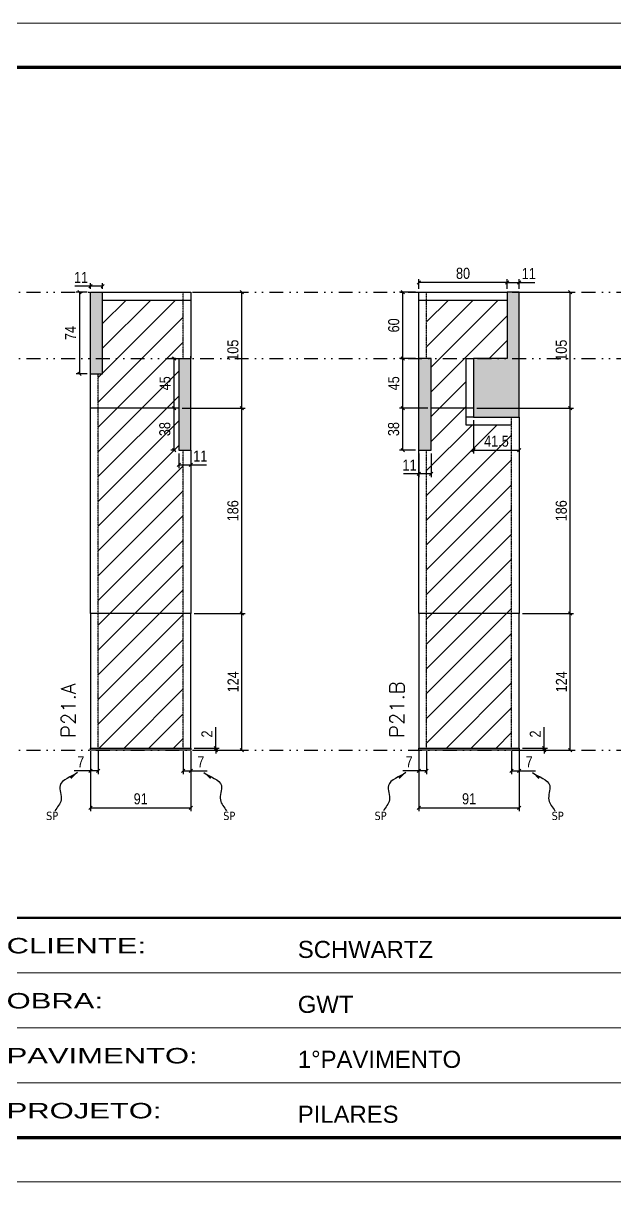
# Model space of a CAD drawing. Extents: x 13770 to 23315, y 867 to 16997.
# Drawn here: x 14836 to 15372, y 13501 to 14551 of the extents above; entities that cross this region are included whole.
import ezdxf

# ---------------------------------------------------------------- set-up
doc = ezdxf.new("R2010")
doc.units = 0
for name, pattern in [('CONTINUO', [0]), ('DASHED', [0.75, 0.5, -0.25]), ('DIVIDE2', [0.625, 0.25, -0.125, 0, -0.125, 0, -0.125]), ('HIDDEN', [0.375, 0.25, -0.125])]:
    doc.linetypes.add(name, pattern=pattern)
for name, color, linetype in [('COTA', 241, 'Continuous'), ('Nível', 160, 'Continuous'), ('Painéis', 200, 'Continuous'), ('SARR_2.2x7', 40, 'Continuous'), ('Sarrafo de Pressão', 42, 'HIDDEN'), ('texto', 7, 'Continuous')]:
    doc.layers.add(name, color=color, linetype=linetype)
for name, color, linetype, lineweight in [('Folhas', 255, 'Continuous', 9), ('Hachura', 251, 'Continuous', 9), ('SARRAFO DE PRESSAO', 251, 'DASHED', 9), ('Texto Seção', 7, 'Continuous', 15)]:
    doc.layers.add(name, color=color, linetype=linetype, lineweight=lineweight)
doc.styles.add('ARIAL', font='arial.ttf')
doc.styles.add('COTA TECNICA', font='techl___.ttf', dxfattribs={"height": 10})
doc.styles.add('COTA TECNICA-50', font='techl___.ttf', dxfattribs={"height": 10})
doc.styles.add('REGUA-120', font='ROMANS.shx', dxfattribs={"height": 15})
doc.styles.get("Standard").update_dxf_attribs({"font": 'arial.ttf'})
doc.styles.add('Tecnologia', font='')
doc.styles.get('Tecnologia').set_extended_font_data('Forgotten Futurist')
doc.dimstyles.new('COTA PAINEL-50', dxfattribs={"dimtxt": 10, "dimasz": 3, "dimexe": 3, "dimexo": 3, "dimgap": 3, "dimtad": 1, "dimdec": 1, "dimzin": 12, "dimdsep": 46, "dimtxsty": 'COTA TECNICA-50', "dimblk1": 'OBLIQUE', "dimblk2": 'OBLIQUE', "dimsah": 1, "dimcen": 0.9, "dimclrd": 4, "dimclre": 4, "dimclrt": 240, "dimadec": 1, "dimazin": 3, "dimtfac": 1, "dimtdec": 1, "dimtmove": 0, "dimatfit": 3, "dimfxl": 1, "dimtolj": 1, "dimtzin": 12, "dimarcsym": 0})
doc.dimstyles.new('PAINEL', dxfattribs={"dimtxt": 10, "dimasz": 3, "dimexe": 3, "dimexo": 3, "dimgap": 3, "dimtad": 1, "dimdec": 1, "dimzin": 12, "dimdsep": 46, "dimtxsty": 'COTA TECNICA', "dimblk1": 'OBLIQUE', "dimblk2": 'OBLIQUE', "dimsah": 1, "dimcen": 0.9, "dimclrd": 4, "dimclre": 4, "dimclrt": 240, "dimadec": 1, "dimazin": 3, "dimtfac": 1, "dimtdec": 1, "dimtmove": 0, "dimatfit": 3, "dimfxl": 1, "dimtolj": 1, "dimtzin": 12, "dimarcsym": 0})
doc.dimstyles.get("Standard").update_dxf_attribs({"dimtxt": 0.18, "dimasz": 0.18, "dimexe": 0.18, "dimexo": 0.0625, "dimgap": 0.09, "dimtad": 0, "dimtih": 1, "dimtoh": 1, "dimdec": 4, "dimzin": 0, "dimdsep": 46, "dimtxsty": 'Standard', "dimcen": 0.09, "dimadec": 0, "dimazin": 0, "dimtfac": 1, "dimtdec": 4, "dimtofl": 0, "dimtmove": 0, "dimatfit": 3, "dimfxl": 1, "dimtolj": 1, "dimtzin": 0, "dimarcsym": 0})

# ---------------------------------------------------------------- blocks, each defined once
blk = doc.blocks.new('9999999999')
at = {"color": 30, "linetype": 'CONTINUO'}
for p, q in [((98564.6, 34379.6), (99584, 34379.6)), ((98564.6, 34329.8), (99488, 34329.8)), ((98564.6, 34280), (99488, 34280))]:
    blk.add_line(p, q, dxfattribs=at)
at = {"color": 30, "linetype": 'CONTINUO', "const_width": 2}
blk.add_lwpolyline([(99584, 34230.2), (99584, 34414.4, 0.414214), (99569, 34429.4), (98229, 34429.4, 0.414214), (98214, 34414.4), (98214, 34245.2, 0.414214), (98229, 34230.2), (99584, 34230.2)], format="xyb", dxfattribs=at)
at = {"layer": 'Folhas'}
blk.add_lwpolyline([(98139, 34190.2), (99624, 34190.2), (99624, 35240.2), (98139, 35240.2)], close=True, dxfattribs=at)
at = {"layer": 'Folhas', "color": 30, "const_width": 3}
blk.add_lwpolyline([(98214, 34230.2), (99584, 34230.2), (99584, 35200.2), (98214, 35200.2)], close=True, dxfattribs=at)
at = {"color": 7, "linetype": 'Continuous', "ltscale": 5, "style": 'ARIAL'}
for s, height, p in [('SCHWARTZ', 15.48, (98837.7, 34393.1)), ('GWT', 15.48, (98837.7, 34343.3)), ('1°PAVIMENTO', 15.483, (98837.7, 34293.5)), ('PILARES', 15.48, (98837.7, 34243.7))]:
    blk.add_text(s, height=height, dxfattribs=at).set_placement(p)
at = {"layer": 'Folhas', "color": 7, "style": 'Tecnologia', "width": 1.5}
for s, p in [('CLIENTE:', (98573.7, 34397.2)), ('OBRA:', (98573.7, 34347.3)), ('PAVIMENTO:', (98573.7, 34297.5)), ('PROJETO:', (98573.7, 34247.7))]:
    blk.add_text(s, height=14, dxfattribs=at).set_placement(p)
blk = doc.blocks.new('_Oblique')
at = {"color": 0, "linetype": 'ByBlock', "lineweight": -2}
blk.add_line((-0.5, -0.5), (0.5, 0.5), dxfattribs=at)
blk = doc.blocks.new('*D144')
at = {"layer": 'COTA', "color": 4, "lineweight": -2, "transparency": 16777216}
for p, q in [((14896.8, 13891.5), (14896.8, 13837.3)), ((14987.8, 13891.5), (14987.8, 13837.3)), ((14896.8, 13840.3), (14987.8, 13840.3))]:
    blk.add_line(p, q, dxfattribs=at)
at = {"layer": 'Defpoints', "color": 0, "transparency": 16777216}
for p in [(14896.8, 13894.5), (14987.8, 13894.5), (14987.8, 13840.3)]:
    blk.add_point(p, dxfattribs=at)
at = {"layer": 'COTA', "color": 4, "lineweight": -2, "transparency": 16777216, "xscale": 3, "yscale": 3, "zscale": 3, "rotation": 180}
blk.add_blockref('_Oblique', (14896.8, 13840.3), dxfattribs=at)
at = {"layer": 'COTA', "color": 4, "lineweight": -2, "transparency": 16777216, "xscale": 3, "yscale": 3, "zscale": 3}
blk.add_blockref('_Oblique', (14987.8, 13840.3), dxfattribs=at)
at = {"layer": 'COTA', "color": 240, "transparency": 16777216, "insert": (14942.3, 13848.4), "char_height": 10, "attachment_point": 5, "style": 'COTA TECNICA'}
blk.add_mtext('\\A1;91', dxfattribs=at)
blk = doc.blocks.new('*D145')
at = {"layer": 'COTA', "color": 4, "lineweight": -2, "transparency": 16777216}
for p, q in [((14990.8, 14016.5), (15037, 14016.5)), ((15034, 13892.5), (15034, 14016.5)), ((14990.8, 13892.5), (15037, 13892.5))]:
    blk.add_line(p, q, dxfattribs=at)
at = {"layer": 'Defpoints', "color": 0, "transparency": 16777216}
for p in [(14987.8, 14016.5), (15034, 14016.5), (14987.8, 13892.5)]:
    blk.add_point(p, dxfattribs=at)
at = {"layer": 'COTA', "color": 4, "lineweight": -2, "transparency": 16777216, "xscale": 3, "yscale": 3, "zscale": 3}
for p, rotation in [((15034, 14016.5), 90), ((15034, 13892.5), 270)]:
    blk.add_blockref('_Oblique', p, dxfattribs=dict(at, rotation=rotation))
at = {"layer": 'COTA', "color": 240, "transparency": 16777216, "insert": (15026, 13954.5), "char_height": 10, "attachment_point": 5, "rotation": 90, "style": 'COTA TECNICA-50'}
blk.add_mtext('\\A1;124', dxfattribs=at)
blk = doc.blocks.new('*D146')
at = {"layer": 'COTA', "color": 4, "lineweight": -2, "transparency": 16777216}
for p, q in [((15010.3, 13894.5), (15010.3, 13913.3)), ((14990.8, 13894.5), (15013.3, 13894.5)), ((14990.8, 13892.5), (15013.3, 13892.5)), ((15010.3, 13892.5), (15010.3, 13894.5)), ((15010.3, 13892.5), (15010.3, 13889.5))]:
    blk.add_line(p, q, dxfattribs=at)
at = {"layer": 'Defpoints', "color": 0, "transparency": 16777216}
for p in [(14987.8, 13894.5), (14987.8, 13892.5), (15010.3, 13892.5)]:
    blk.add_point(p, dxfattribs=at)
at = {"layer": 'COTA', "color": 4, "lineweight": -2, "transparency": 16777216, "xscale": 3, "yscale": 3, "zscale": 3}
for p, rotation in [((15010.3, 13894.5), 270), ((15010.3, 13892.5), 90)]:
    blk.add_blockref('_Oblique', p, dxfattribs=dict(at, rotation=rotation))
at = {"layer": 'COTA', "color": 240, "transparency": 16777216, "insert": (15002.3, 13907.2), "char_height": 10, "attachment_point": 5, "rotation": 90, "style": 'COTA TECNICA-50'}
blk.add_mtext('\\A1;2', dxfattribs=at)
blk = doc.blocks.new('*D147')
at = {"layer": 'COTA', "color": 4, "lineweight": -2, "transparency": 16777216}
for p, q in [((14896.8, 13889.5), (14896.8, 13870.9)), ((14903.8, 13891.5), (14903.8, 13870.9)), ((14896.8, 13873.9), (14882.1, 13873.9)), ((14903.8, 13873.9), (14896.8, 13873.9))]:
    blk.add_line(p, q, dxfattribs=at)
at = {"layer": 'Defpoints', "color": 0, "transparency": 16777216}
for p in [(14896.8, 13892.5), (14903.8, 13894.5), (14896.8, 13873.9)]:
    blk.add_point(p, dxfattribs=at)
at = {"layer": 'COTA', "color": 4, "lineweight": -2, "transparency": 16777216, "xscale": 3, "yscale": 3, "zscale": 3, "rotation": 180}
blk.add_blockref('_Oblique', (14896.8, 13873.9), dxfattribs=at)
at = {"layer": 'COTA', "color": 4, "lineweight": -2, "transparency": 16777216, "xscale": 3, "yscale": 3, "zscale": 3}
blk.add_blockref('_Oblique', (14903.8, 13873.9), dxfattribs=at)
at = {"layer": 'COTA', "color": 240, "transparency": 16777216, "insert": (14887.9, 13882), "char_height": 10, "attachment_point": 5, "style": 'COTA TECNICA-50'}
blk.add_mtext('\\A1;7', dxfattribs=at)
blk = doc.blocks.new('*D148')
at = {"layer": 'COTA', "color": 4, "lineweight": -2, "transparency": 16777216}
for p, q in [((14980.8, 13891.5), (14980.8, 13870.9)), ((14987.8, 13889.5), (14987.8, 13870.9)), ((14980.8, 13873.9), (14987.8, 13873.9)), ((14987.8, 13873.9), (15002.5, 13873.9))]:
    blk.add_line(p, q, dxfattribs=at)
at = {"layer": 'Defpoints', "color": 0, "transparency": 16777216}
for p in [(14980.8, 13894.5), (14987.8, 13892.5), (14987.8, 13873.9)]:
    blk.add_point(p, dxfattribs=at)
at = {"layer": 'COTA', "color": 4, "lineweight": -2, "transparency": 16777216, "xscale": 3, "yscale": 3, "zscale": 3, "rotation": 180}
blk.add_blockref('_Oblique', (14980.8, 13873.9), dxfattribs=at)
at = {"layer": 'COTA', "color": 4, "lineweight": -2, "transparency": 16777216, "xscale": 3, "yscale": 3, "zscale": 3}
blk.add_blockref('_Oblique', (14987.8, 13873.9), dxfattribs=at)
at = {"layer": 'COTA', "color": 240, "transparency": 16777216, "insert": (14996.7, 13882), "char_height": 10, "attachment_point": 5, "style": 'COTA TECNICA-50'}
blk.add_mtext('\\A1;7', dxfattribs=at)
blk = doc.blocks.new('*D149')
at = {"layer": 'COTA', "color": 4, "lineweight": -2, "transparency": 16777216}
for p, q in [((15194.5, 13891.5), (15194.5, 13837.3)), ((15285.5, 13891.5), (15285.5, 13837.3)), ((15194.5, 13840.3), (15285.5, 13840.3))]:
    blk.add_line(p, q, dxfattribs=at)
at = {"layer": 'Defpoints', "color": 0, "transparency": 16777216}
for p in [(15194.5, 13894.5), (15285.5, 13894.5), (15285.5, 13840.3)]:
    blk.add_point(p, dxfattribs=at)
at = {"layer": 'COTA', "color": 4, "lineweight": -2, "transparency": 16777216, "xscale": 3, "yscale": 3, "zscale": 3, "rotation": 180}
blk.add_blockref('_Oblique', (15194.5, 13840.3), dxfattribs=at)
at = {"layer": 'COTA', "color": 4, "lineweight": -2, "transparency": 16777216, "xscale": 3, "yscale": 3, "zscale": 3}
blk.add_blockref('_Oblique', (15285.5, 13840.3), dxfattribs=at)
at = {"layer": 'COTA', "color": 240, "transparency": 16777216, "insert": (15240, 13848.4), "char_height": 10, "attachment_point": 5, "style": 'COTA TECNICA'}
blk.add_mtext('\\A1;91', dxfattribs=at)
blk = doc.blocks.new('*D150')
at = {"layer": 'COTA', "color": 4, "lineweight": -2, "transparency": 16777216}
for p, q in [((15288.5, 14016.5), (15334.7, 14016.5)), ((15331.7, 13892.5), (15331.7, 14016.5)), ((15288.5, 13892.5), (15334.7, 13892.5))]:
    blk.add_line(p, q, dxfattribs=at)
at = {"layer": 'Defpoints', "color": 0, "transparency": 16777216}
for p in [(15285.5, 14016.5), (15331.7, 14016.5), (15285.5, 13892.5)]:
    blk.add_point(p, dxfattribs=at)
at = {"layer": 'COTA', "color": 4, "lineweight": -2, "transparency": 16777216, "xscale": 3, "yscale": 3, "zscale": 3}
for p, rotation in [((15331.7, 14016.5), 90), ((15331.7, 13892.5), 270)]:
    blk.add_blockref('_Oblique', p, dxfattribs=dict(at, rotation=rotation))
at = {"layer": 'COTA', "color": 240, "transparency": 16777216, "insert": (15323.7, 13954.5), "char_height": 10, "attachment_point": 5, "rotation": 90, "style": 'COTA TECNICA-50'}
blk.add_mtext('\\A1;124', dxfattribs=at)
blk = doc.blocks.new('*D151')
at = {"layer": 'COTA', "color": 4, "lineweight": -2, "transparency": 16777216}
for p, q in [((15308, 13894.5), (15308, 13913.3)), ((15288.5, 13894.5), (15311, 13894.5)), ((15288.5, 13892.5), (15311, 13892.5)), ((15308, 13892.5), (15308, 13894.5)), ((15308, 13892.5), (15308, 13889.5))]:
    blk.add_line(p, q, dxfattribs=at)
at = {"layer": 'Defpoints', "color": 0, "transparency": 16777216}
for p in [(15285.5, 13894.5), (15285.5, 13892.5), (15308, 13892.5)]:
    blk.add_point(p, dxfattribs=at)
at = {"layer": 'COTA', "color": 4, "lineweight": -2, "transparency": 16777216, "xscale": 3, "yscale": 3, "zscale": 3}
for p, rotation in [((15308, 13894.5), 270), ((15308, 13892.5), 90)]:
    blk.add_blockref('_Oblique', p, dxfattribs=dict(at, rotation=rotation))
at = {"layer": 'COTA', "color": 240, "transparency": 16777216, "insert": (15300, 13907.2), "char_height": 10, "attachment_point": 5, "rotation": 90, "style": 'COTA TECNICA-50'}
blk.add_mtext('\\A1;2', dxfattribs=at)
blk = doc.blocks.new('*D152')
at = {"layer": 'COTA', "color": 4, "lineweight": -2, "transparency": 16777216}
for p, q in [((15194.5, 13889.5), (15194.5, 13870.9)), ((15201.5, 13891.5), (15201.5, 13870.9)), ((15194.5, 13873.9), (15179.8, 13873.9)), ((15201.5, 13873.9), (15194.5, 13873.9))]:
    blk.add_line(p, q, dxfattribs=at)
at = {"layer": 'Defpoints', "color": 0, "transparency": 16777216}
for p in [(15194.5, 13892.5), (15201.5, 13894.5), (15194.5, 13873.9)]:
    blk.add_point(p, dxfattribs=at)
at = {"layer": 'COTA', "color": 4, "lineweight": -2, "transparency": 16777216, "xscale": 3, "yscale": 3, "zscale": 3, "rotation": 180}
blk.add_blockref('_Oblique', (15194.5, 13873.9), dxfattribs=at)
at = {"layer": 'COTA', "color": 4, "lineweight": -2, "transparency": 16777216, "xscale": 3, "yscale": 3, "zscale": 3}
blk.add_blockref('_Oblique', (15201.5, 13873.9), dxfattribs=at)
at = {"layer": 'COTA', "color": 240, "transparency": 16777216, "insert": (15185.6, 13882), "char_height": 10, "attachment_point": 5, "style": 'COTA TECNICA-50'}
blk.add_mtext('\\A1;7', dxfattribs=at)
blk = doc.blocks.new('*D153')
at = {"layer": 'COTA', "color": 4, "lineweight": -2, "transparency": 16777216}
for p, q in [((15278.5, 13891.5), (15278.5, 13870.9)), ((15285.5, 13889.5), (15285.5, 13870.9)), ((15278.5, 13873.9), (15285.5, 13873.9)), ((15285.5, 13873.9), (15300.2, 13873.9))]:
    blk.add_line(p, q, dxfattribs=at)
at = {"layer": 'Defpoints', "color": 0, "transparency": 16777216}
for p in [(15278.5, 13894.5), (15285.5, 13892.5), (15285.5, 13873.9)]:
    blk.add_point(p, dxfattribs=at)
at = {"layer": 'COTA', "color": 4, "lineweight": -2, "transparency": 16777216, "xscale": 3, "yscale": 3, "zscale": 3, "rotation": 180}
blk.add_blockref('_Oblique', (15278.5, 13873.9), dxfattribs=at)
at = {"layer": 'COTA', "color": 4, "lineweight": -2, "transparency": 16777216, "xscale": 3, "yscale": 3, "zscale": 3}
blk.add_blockref('_Oblique', (15285.5, 13873.9), dxfattribs=at)
at = {"layer": 'COTA', "color": 240, "transparency": 16777216, "insert": (15294.4, 13882), "char_height": 10, "attachment_point": 5, "style": 'COTA TECNICA-50'}
blk.add_mtext('\\A1;7', dxfattribs=at)
blk = doc.blocks.new('*D763')
at = {"layer": 'COTA', "color": 4, "lineweight": -2, "transparency": 16777216}
for p, q in [((14979.8, 14202.5), (15037, 14202.5)), ((15034, 14016.5), (15034, 14202.5)), ((14990.8, 14016.5), (15037, 14016.5))]:
    blk.add_line(p, q, dxfattribs=at)
at = {"layer": 'Defpoints', "color": 0, "transparency": 16777216}
for p in [(14976.8, 14202.5), (15034, 14202.5), (14987.8, 14016.5)]:
    blk.add_point(p, dxfattribs=at)
at = {"layer": 'COTA', "color": 4, "lineweight": -2, "transparency": 16777216, "xscale": 3, "yscale": 3, "zscale": 3}
for p, rotation in [((15034, 14202.5), 90), ((15034, 14016.5), 270)]:
    blk.add_blockref('_Oblique', p, dxfattribs=dict(at, rotation=rotation))
at = {"layer": 'COTA', "color": 240, "transparency": 16777216, "insert": (15025.9, 14109.5), "char_height": 10, "attachment_point": 5, "rotation": 90, "style": 'COTA TECNICA'}
blk.add_mtext('\\A1;186', dxfattribs=at)
blk = doc.blocks.new('*D764')
at = {"layer": 'COTA', "color": 4, "lineweight": -2, "transparency": 16777216}
for p, q in [((14990.8, 14307.5), (15037, 14307.5)), ((15034, 14202.5), (15034, 14307.5)), ((14979.8, 14202.5), (15037, 14202.5))]:
    blk.add_line(p, q, dxfattribs=at)
at = {"layer": 'Defpoints', "color": 0, "transparency": 16777216}
for p in [(14987.8, 14307.5), (15034, 14307.5), (14976.8, 14202.5)]:
    blk.add_point(p, dxfattribs=at)
at = {"layer": 'COTA', "color": 4, "lineweight": -2, "transparency": 16777216, "xscale": 3, "yscale": 3, "zscale": 3}
for p, rotation in [((15034, 14307.5), 90), ((15034, 14202.5), 270)]:
    blk.add_blockref('_Oblique', p, dxfattribs=dict(at, rotation=rotation))
at = {"layer": 'COTA', "color": 240, "transparency": 16777216, "insert": (15025.9, 14255), "char_height": 10, "attachment_point": 5, "rotation": 90, "style": 'COTA TECNICA'}
blk.add_mtext('\\A1;105', dxfattribs=at)
blk = doc.blocks.new('*D765')
at = {"layer": 'COTA', "color": 4, "lineweight": -2, "transparency": 16777216}
for p, q in [((14973.8, 14202.5), (14969.5, 14202.5)), ((14972.5, 14164.5), (14972.5, 14202.5)), ((14973.8, 14164.5), (14969.5, 14164.5))]:
    blk.add_line(p, q, dxfattribs=at)
at = {"layer": 'Defpoints', "color": 0, "transparency": 16777216}
for p in [(14972.5, 14202.5), (14976.8, 14202.5), (14976.8, 14164.5)]:
    blk.add_point(p, dxfattribs=at)
at = {"layer": 'COTA', "color": 4, "lineweight": -2, "transparency": 16777216, "xscale": 3, "yscale": 3, "zscale": 3}
for p, rotation in [((14972.5, 14202.5), 90), ((14972.5, 14164.5), 270)]:
    blk.add_blockref('_Oblique', p, dxfattribs=dict(at, rotation=rotation))
at = {"layer": 'COTA', "color": 240, "transparency": 16777216, "insert": (14964.2, 14183.5), "char_height": 10, "attachment_point": 5, "rotation": 90, "style": 'COTA TECNICA'}
blk.add_mtext('\\A1;38', dxfattribs=at)
blk = doc.blocks.new('*D766')
at = {"layer": 'COTA', "color": 4, "lineweight": -2, "transparency": 16777216}
for p, q in [((14973.8, 14247.5), (14969.5, 14247.5)), ((14972.5, 14202.5), (14972.5, 14247.5)), ((14973.8, 14202.5), (14969.5, 14202.5))]:
    blk.add_line(p, q, dxfattribs=at)
at = {"layer": 'Defpoints', "color": 0, "transparency": 16777216}
for p in [(14972.5, 14247.5), (14976.8, 14247.5), (14976.8, 14202.5)]:
    blk.add_point(p, dxfattribs=at)
at = {"layer": 'COTA', "color": 4, "lineweight": -2, "transparency": 16777216, "xscale": 3, "yscale": 3, "zscale": 3}
for p, rotation in [((14972.5, 14247.5), 90), ((14972.5, 14202.5), 270)]:
    blk.add_blockref('_Oblique', p, dxfattribs=dict(at, rotation=rotation))
at = {"layer": 'COTA', "color": 240, "transparency": 16777216, "insert": (14964.4, 14225), "char_height": 10, "attachment_point": 5, "rotation": 90, "style": 'COTA TECNICA'}
blk.add_mtext('\\A1;45', dxfattribs=at)
blk = doc.blocks.new('*D767')
at = {"layer": 'COTA', "color": 4, "lineweight": -2, "transparency": 16777216}
for p, q in [((14893.8, 14307.5), (14883.8, 14307.5)), ((14886.8, 14307.5), (14886.8, 14233.5)), ((14893.8, 14233.5), (14883.8, 14233.5))]:
    blk.add_line(p, q, dxfattribs=at)
at = {"layer": 'Defpoints', "color": 0, "transparency": 16777216}
for p in [(14896.8, 14307.5), (14886.8, 14233.5), (14896.8, 14233.5)]:
    blk.add_point(p, dxfattribs=at)
at = {"layer": 'COTA', "color": 4, "lineweight": -2, "transparency": 16777216, "xscale": 3, "yscale": 3, "zscale": 3}
for p, rotation in [((14886.8, 14307.5), 90), ((14886.8, 14233.5), 270)]:
    blk.add_blockref('_Oblique', p, dxfattribs=dict(at, rotation=rotation))
at = {"layer": 'COTA', "color": 240, "transparency": 16777216, "insert": (14878.7, 14270.5), "char_height": 10, "attachment_point": 5, "rotation": 90, "style": 'COTA TECNICA'}
blk.add_mtext('\\A1;74', dxfattribs=at)
blk = doc.blocks.new('*D768')
at = {"layer": 'COTA', "color": 4, "lineweight": -2, "transparency": 16777216}
for p, q in [((14976.8, 14161.5), (14976.8, 14148)), ((14987.8, 14161.5), (14987.8, 14148)), ((14976.8, 14151), (14987.8, 14151)), ((14987.8, 14151), (15001.9, 14151))]:
    blk.add_line(p, q, dxfattribs=at)
at = {"layer": 'Defpoints', "color": 0, "transparency": 16777216}
for p in [(14976.8, 14164.5), (14987.8, 14164.5), (14987.8, 14151)]:
    blk.add_point(p, dxfattribs=at)
at = {"layer": 'COTA', "color": 4, "lineweight": -2, "transparency": 16777216, "xscale": 3, "yscale": 3, "zscale": 3, "rotation": 180}
blk.add_blockref('_Oblique', (14976.8, 14151), dxfattribs=at)
at = {"layer": 'COTA', "color": 4, "lineweight": -2, "transparency": 16777216, "xscale": 3, "yscale": 3, "zscale": 3}
blk.add_blockref('_Oblique', (14987.8, 14151), dxfattribs=at)
at = {"layer": 'COTA', "color": 240, "transparency": 16777216, "insert": (14996.3, 14159.1), "char_height": 10, "attachment_point": 5, "style": 'COTA TECNICA'}
blk.add_mtext('\\A1;11', dxfattribs=at)
blk = doc.blocks.new('*D769')
at = {"layer": 'COTA', "color": 4, "lineweight": -2, "transparency": 16777216}
for p, q in [((14896.8, 14312.9), (14882.7, 14312.9)), ((14896.8, 14310.5), (14896.8, 14315.9)), ((14907.8, 14312.9), (14896.8, 14312.9)), ((14907.8, 14310.5), (14907.8, 14315.9))]:
    blk.add_line(p, q, dxfattribs=at)
at = {"layer": 'Defpoints', "color": 0, "transparency": 16777216}
for p in [(14896.8, 14312.9), (14896.8, 14307.5), (14907.8, 14307.5)]:
    blk.add_point(p, dxfattribs=at)
at = {"layer": 'COTA', "color": 4, "lineweight": -2, "transparency": 16777216, "xscale": 3, "yscale": 3, "zscale": 3, "rotation": 180}
blk.add_blockref('_Oblique', (14896.8, 14312.9), dxfattribs=at)
at = {"layer": 'COTA', "color": 4, "lineweight": -2, "transparency": 16777216, "xscale": 3, "yscale": 3, "zscale": 3}
blk.add_blockref('_Oblique', (14907.8, 14312.9), dxfattribs=at)
at = {"layer": 'COTA', "color": 240, "transparency": 16777216, "insert": (14888.2, 14320.9), "char_height": 10, "attachment_point": 5, "style": 'COTA TECNICA'}
blk.add_mtext('\\A1;11', dxfattribs=at)
blk = doc.blocks.new('*D770')
at = {"layer": 'COTA', "color": 4, "lineweight": -2, "transparency": 16777216}
for p, q in [((15247, 14202.5), (15334.7, 14202.5)), ((15331.7, 14016.5), (15331.7, 14202.5)), ((15288.5, 14016.5), (15334.7, 14016.5))]:
    blk.add_line(p, q, dxfattribs=at)
at = {"layer": 'Defpoints', "color": 0, "transparency": 16777216}
for p in [(15244, 14202.5), (15331.7, 14202.5), (15285.5, 14016.5)]:
    blk.add_point(p, dxfattribs=at)
at = {"layer": 'COTA', "color": 4, "lineweight": -2, "transparency": 16777216, "xscale": 3, "yscale": 3, "zscale": 3}
for p, rotation in [((15331.7, 14202.5), 90), ((15331.7, 14016.5), 270)]:
    blk.add_blockref('_Oblique', p, dxfattribs=dict(at, rotation=rotation))
at = {"layer": 'COTA', "color": 240, "transparency": 16777216, "insert": (15323.6, 14109.5), "char_height": 10, "attachment_point": 5, "rotation": 90, "style": 'COTA TECNICA'}
blk.add_mtext('\\A1;186', dxfattribs=at)
blk = doc.blocks.new('*D771')
at = {"layer": 'COTA', "color": 4, "lineweight": -2, "transparency": 16777216}
for p, q in [((15288.5, 14307.5), (15334.7, 14307.5)), ((15331.7, 14202.5), (15331.7, 14307.5)), ((15247, 14202.5), (15334.7, 14202.5))]:
    blk.add_line(p, q, dxfattribs=at)
at = {"layer": 'Defpoints', "color": 0, "transparency": 16777216}
for p in [(15285.5, 14307.5), (15331.7, 14307.5), (15244, 14202.5)]:
    blk.add_point(p, dxfattribs=at)
at = {"layer": 'COTA', "color": 4, "lineweight": -2, "transparency": 16777216, "xscale": 3, "yscale": 3, "zscale": 3}
for p, rotation in [((15331.7, 14307.5), 90), ((15331.7, 14202.5), 270)]:
    blk.add_blockref('_Oblique', p, dxfattribs=dict(at, rotation=rotation))
at = {"layer": 'COTA', "color": 240, "transparency": 16777216, "insert": (15323.6, 14255), "char_height": 10, "attachment_point": 5, "rotation": 90, "style": 'COTA TECNICA'}
blk.add_mtext('\\A1;105', dxfattribs=at)
blk = doc.blocks.new('*D772')
at = {"layer": 'COTA', "color": 4, "lineweight": -2, "transparency": 16777216}
for p, q in [((15274.5, 14310.5), (15274.5, 14319.4)), ((15274.5, 14316.4), (15285.5, 14316.4)), ((15285.5, 14310.5), (15285.5, 14319.4)), ((15285.5, 14316.4), (15299.6, 14316.4))]:
    blk.add_line(p, q, dxfattribs=at)
at = {"layer": 'Defpoints', "color": 0, "transparency": 16777216}
for p in [(15285.5, 14316.4), (15274.5, 14307.5), (15285.5, 14307.5)]:
    blk.add_point(p, dxfattribs=at)
at = {"layer": 'COTA', "color": 4, "lineweight": -2, "transparency": 16777216, "xscale": 3, "yscale": 3, "zscale": 3, "rotation": 180}
blk.add_blockref('_Oblique', (15274.5, 14316.4), dxfattribs=at)
at = {"layer": 'COTA', "color": 4, "lineweight": -2, "transparency": 16777216, "xscale": 3, "yscale": 3, "zscale": 3}
blk.add_blockref('_Oblique', (15285.5, 14316.4), dxfattribs=at)
at = {"layer": 'COTA', "color": 240, "transparency": 16777216, "insert": (15294.1, 14324.5), "char_height": 10, "attachment_point": 5, "style": 'COTA TECNICA'}
blk.add_mtext('\\A1;11', dxfattribs=at)
blk = doc.blocks.new('*D773')
at = {"layer": 'COTA', "color": 4, "lineweight": -2, "transparency": 16777216}
for p, q in [((15202.5, 14202.5), (15176.8, 14202.5)), ((15179.8, 14164.5), (15179.8, 14202.5)), ((15191.5, 14164.5), (15176.8, 14164.5))]:
    blk.add_line(p, q, dxfattribs=at)
at = {"layer": 'Defpoints', "color": 0, "transparency": 16777216}
for p in [(15179.8, 14202.5), (15205.5, 14202.5), (15194.5, 14164.5)]:
    blk.add_point(p, dxfattribs=at)
at = {"layer": 'COTA', "color": 4, "lineweight": -2, "transparency": 16777216, "xscale": 3, "yscale": 3, "zscale": 3}
for p, rotation in [((15179.8, 14202.5), 90), ((15179.8, 14164.5), 270)]:
    blk.add_blockref('_Oblique', p, dxfattribs=dict(at, rotation=rotation))
at = {"layer": 'COTA', "color": 240, "transparency": 16777216, "insert": (15171.6, 14183.5), "char_height": 10, "attachment_point": 5, "rotation": 90, "style": 'COTA TECNICA'}
blk.add_mtext('\\A1;38', dxfattribs=at)
blk = doc.blocks.new('*D774')
at = {"layer": 'COTA', "color": 4, "lineweight": -2, "transparency": 16777216}
for p, q in [((15191.5, 14247.5), (15176.8, 14247.5)), ((15179.8, 14202.5), (15179.8, 14247.5)), ((15202.5, 14202.5), (15176.8, 14202.5))]:
    blk.add_line(p, q, dxfattribs=at)
at = {"layer": 'Defpoints', "color": 0, "transparency": 16777216}
for p in [(15179.8, 14247.5), (15194.5, 14247.5), (15205.5, 14202.5)]:
    blk.add_point(p, dxfattribs=at)
at = {"layer": 'COTA', "color": 4, "lineweight": -2, "transparency": 16777216, "xscale": 3, "yscale": 3, "zscale": 3}
for p, rotation in [((15179.8, 14247.5), 90), ((15179.8, 14202.5), 270)]:
    blk.add_blockref('_Oblique', p, dxfattribs=dict(at, rotation=rotation))
at = {"layer": 'COTA', "color": 240, "transparency": 16777216, "insert": (15171.7, 14225), "char_height": 10, "attachment_point": 5, "rotation": 90, "style": 'COTA TECNICA'}
blk.add_mtext('\\A1;45', dxfattribs=at)
blk = doc.blocks.new('*D775')
at = {"layer": 'COTA', "color": 4, "lineweight": -2, "transparency": 16777216}
for p, q in [((15194.5, 14161.5), (15194.5, 14139.9)), ((15205.5, 14161.5), (15205.5, 14139.9)), ((15194.5, 14142.9), (15180.4, 14142.9)), ((15205.5, 14142.9), (15194.5, 14142.9))]:
    blk.add_line(p, q, dxfattribs=at)
at = {"layer": 'Defpoints', "color": 0, "transparency": 16777216}
for p in [(15194.5, 14164.5), (15205.5, 14164.5), (15194.5, 14142.9)]:
    blk.add_point(p, dxfattribs=at)
at = {"layer": 'COTA', "color": 4, "lineweight": -2, "transparency": 16777216, "xscale": 3, "yscale": 3, "zscale": 3, "rotation": 180}
blk.add_blockref('_Oblique', (15194.5, 14142.9), dxfattribs=at)
at = {"layer": 'COTA', "color": 4, "lineweight": -2, "transparency": 16777216, "xscale": 3, "yscale": 3, "zscale": 3}
blk.add_blockref('_Oblique', (15205.5, 14142.9), dxfattribs=at)
at = {"layer": 'COTA', "color": 240, "transparency": 16777216, "insert": (15186, 14150.9), "char_height": 10, "attachment_point": 5, "style": 'COTA TECNICA'}
blk.add_mtext('\\A1;11', dxfattribs=at)
blk = doc.blocks.new('*D776')
at = {"layer": 'COTA', "color": 4, "lineweight": -2, "transparency": 16777216}
for p, q in [((15244, 14191.5), (15244, 14161.4)), ((15285.5, 14191.5), (15285.5, 14161.4)), ((15244, 14164.4), (15285.5, 14164.4))]:
    blk.add_line(p, q, dxfattribs=at)
at = {"layer": 'Defpoints', "color": 0, "transparency": 16777216}
for p in [(15244, 14194.5), (15285.5, 14194.5), (15285.5, 14164.4)]:
    blk.add_point(p, dxfattribs=at)
at = {"layer": 'COTA', "color": 4, "lineweight": -2, "transparency": 16777216, "xscale": 3, "yscale": 3, "zscale": 3, "rotation": 180}
blk.add_blockref('_Oblique', (15244, 14164.4), dxfattribs=at)
at = {"layer": 'COTA', "color": 4, "lineweight": -2, "transparency": 16777216, "xscale": 3, "yscale": 3, "zscale": 3}
blk.add_blockref('_Oblique', (15285.5, 14164.4), dxfattribs=at)
at = {"layer": 'COTA', "color": 240, "transparency": 16777216, "insert": (15264.8, 14172.5), "char_height": 10, "attachment_point": 5, "style": 'COTA TECNICA'}
blk.add_mtext('\\A1;41.5', dxfattribs=at)
blk = doc.blocks.new('*D777')
at = {"layer": 'COTA', "color": 4, "lineweight": -2, "transparency": 16777216}
for p, q in [((15194.5, 14310.5), (15194.5, 14319.4)), ((15274.5, 14316.4), (15194.5, 14316.4)), ((15274.5, 14310.5), (15274.5, 14319.4))]:
    blk.add_line(p, q, dxfattribs=at)
at = {"layer": 'Defpoints', "color": 0, "transparency": 16777216}
for p in [(15194.5, 14316.4), (15194.5, 14307.5), (15274.5, 14307.5)]:
    blk.add_point(p, dxfattribs=at)
at = {"layer": 'COTA', "color": 4, "lineweight": -2, "transparency": 16777216, "xscale": 3, "yscale": 3, "zscale": 3, "rotation": 180}
blk.add_blockref('_Oblique', (15194.5, 14316.4), dxfattribs=at)
at = {"layer": 'COTA', "color": 4, "lineweight": -2, "transparency": 16777216, "xscale": 3, "yscale": 3, "zscale": 3}
blk.add_blockref('_Oblique', (15274.5, 14316.4), dxfattribs=at)
at = {"layer": 'COTA', "color": 240, "transparency": 16777216, "insert": (15234.5, 14324.6), "char_height": 10, "attachment_point": 5, "style": 'COTA TECNICA'}
blk.add_mtext('\\A1;80', dxfattribs=at)
blk = doc.blocks.new('*D778')
at = {"layer": 'COTA', "color": 4, "lineweight": -2, "transparency": 16777216}
for p, q in [((15191.5, 14307.5), (15176.8, 14307.5)), ((15179.8, 14247.5), (15179.8, 14307.5)), ((15191.5, 14247.5), (15176.8, 14247.5))]:
    blk.add_line(p, q, dxfattribs=at)
at = {"layer": 'Defpoints', "color": 0, "transparency": 16777216}
for p in [(15179.8, 14307.5), (15194.5, 14307.5), (15194.5, 14247.5)]:
    blk.add_point(p, dxfattribs=at)
at = {"layer": 'COTA', "color": 4, "lineweight": -2, "transparency": 16777216, "xscale": 3, "yscale": 3, "zscale": 3}
for p, rotation in [((15179.8, 14307.5), 90), ((15179.8, 14247.5), 270)]:
    blk.add_blockref('_Oblique', p, dxfattribs=dict(at, rotation=rotation))
at = {"layer": 'COTA', "color": 240, "transparency": 16777216, "insert": (15171.7, 14277.5), "char_height": 10, "attachment_point": 5, "rotation": 90, "style": 'COTA TECNICA'}
blk.add_mtext('\\A1;60', dxfattribs=at)

msp = doc.modelspace()

# ---------------------------------------------------------------- hatches: boundary and pattern name
at = {"layer": 'COTA'}
h = msp.add_hatch(dxfattribs=at)
h.set_pattern_fill('AR-CONC', color=256, scale=0.03)
h.paths.add_polyline_path([(14896.79, 14247.45), (14907.79, 14247.45), (14907.79, 14307.45), (14896.79, 14307.45)])
h.paths.add_polyline_path([(14907.79, 14247.45), (14896.79, 14247.45), (14896.79, 14233.45), (14907.79, 14233.45)])
h.paths.add_polyline_path([(14976.79, 14164.45), (14987.79, 14164.45), (14987.79, 14247.45), (14976.79, 14247.45)])
h = msp.add_hatch(dxfattribs=at)
h.set_pattern_fill('AR-CONC', color=256, scale=0.03)
h.set_pattern_definition([(50, (22.8964, 0), (5.4655401, -0.4781726), [0.5715, -6.2865]), (355, (22.8964, 0), (-1.0573026, 5.7317054), [0.4572, -5.0292175]), (100.451445, (23.352, -0.04), (4.4082374, 5.2535326), [0.4857003, -5.3427073]), (46.1842, (22.8964, 1.524), (8.1323712, -1.2612698), [0.85725, -9.42975]), (96.635558, (23.574, 1.419), (7.122124, 7.4227837), [0.7285507, -8.0140682]), (351.18415, (22.8964, 1.524), (7.122124, 7.4227837), [0.685799, -7.543792]), (21, (23.6584, 1.143), (4.5484317, -3.0679559), [0.5715, -6.2865]), (326, (23.6584, 1.143), (1.8540609, 5.525639), [0.4572, -5.0292]), (71.451445, (24.0375, 0.8873), (6.4024926, 2.457683), [0.4857003, -5.3426981]), (37.5, (22.8964, 0), (0.0926581, 2.53665117), [0, -4.96824, 0, -5.1054, 0, -5.04825]), (7.5, (22.8964, 0), (2.00458988, 3.00541724), [0, -2.91084, 0, -4.85394, 0, -1.92405]), (327.5, (21.1972, 0), (4.06771786, -0.17186232), [0, -1.905, 0, -5.9436, 0, -7.8867]), (317.5, (20.4352, 0), (4.44387544, 0.76279473), [0, -2.4765, 0, -3.94716, 0, -5.6007])])
h.paths.add_polyline_path([(15205.51, 14247.45), (15194.51, 14247.45), (15194.51, 14164.45), (15205.51, 14164.45)])
h.paths.add_polyline_path([(15285.51, 14247.45), (15244.01, 14247.45), (15244.01, 14194.45), (15285.51, 14194.45)])
h.paths.add_polyline_path([(15285.51, 14307.45), (15274.51, 14307.45), (15274.51, 14247.45), (15285.51, 14247.45)])
at = {"layer": 'Hachura', "linetype": 'ByBlock'}
h = msp.add_hatch(dxfattribs=at)
h.set_pattern_fill('ANSI31', color=256, scale=5)
h.paths.add_polyline_path([(14907.79, 14300.45), (14907.79, 14247.45), (14980.79, 14247.45), (14980.79, 14300.45)])
h.paths.add_polyline_path([(14976.79, 14202.45), (14976.79, 14247.45), (14907.79, 14247.45), (14907.79, 14233.45), (14903.79, 14233.45), (14903.79, 14202.45)])
h.paths.add_polyline_path([(14903.79, 14016.45), (14980.79, 14016.45), (14980.79, 14164.45), (14976.79, 14164.45), (14976.79, 14202.45), (14903.79, 14202.45)])
h.paths.add_polyline_path([(14903.79, 13894.45), (14980.79, 13894.45), (14980.79, 14016.45), (14903.79, 14016.45)])
h = msp.add_hatch(dxfattribs=at)
h.set_pattern_fill('ANSI31', color=256, scale=5)
h.set_pattern_definition([(45, (22.896, 0), (-11.22532, 11.22532), [])])
h.paths.add_polyline_path([(15201.51, 13894.45), (15278.51, 13894.45), (15278.51, 14016.45), (15201.51, 14016.45)])
h.paths.add_polyline_path([(15278.51, 14187.45), (15237.01, 14187.45), (15237.01, 14194.45), (15237.01, 14202.45), (15205.51, 14202.45), (15205.51, 14164.45), (15201.51, 14164.45), (15201.51, 14016.45), (15278.51, 14016.45)])
h.paths.add_polyline_path([(15237.01, 14247.45), (15205.51, 14247.45), (15205.51, 14202.45), (15237.01, 14202.45)])
h.paths.add_polyline_path([(15274.51, 14247.45), (15274.51, 14300.45), (15201.51, 14300.45), (15201.51, 14247.45), (15205.51, 14247.45)])

# ---------------------------------------------------------------- linework, layer by layer
at = {"layer": 'COTA'}
for p, q in [((14896.79, 14233.45), (14896.79, 14307.45)), ((14896.79, 14307.45), (14907.79, 14307.45)), ((15285.51, 14307.45), (15274.51, 14307.45)), ((15285.51, 14194.45), (15285.51, 14307.45)), ((14987.79, 14164.45), (14987.79, 14249.56)), ((15194.51, 14164.45), (15194.51, 14247.45)), ((15237.01, 14247.45), (15244.01, 14247.45)), ((15244.01, 14194.45), (15237.01, 14194.45)), ((15237.01, 14194.45), (15237.01, 14187.45))]:
    msp.add_line(p, q, dxfattribs=at)
at = {"layer": 'Nível', "color": 4, "linetype": 'DIVIDE2', "ltscale": 50}
for p, q in [((13769.54, 14307.45), (15871, 14307.45)), ((13769.54, 14247.45), (15871, 14247.45)), ((13769.54, 13892.45), (21112.79, 13892.45))]:
    msp.add_line(p, q, dxfattribs=at)
at = {"layer": 'Painéis'}
for p, q in [((14907.79, 14307.45), (14987.79, 14307.45)), ((14907.79, 14233.45), (14907.79, 14307.45)), ((14987.79, 14307.45), (14987.79, 14247.45)), ((15194.51, 14307.45), (15274.51, 14307.45)), ((15194.51, 14247.45), (15194.51, 14307.45)), ((15274.51, 14307.45), (15274.51, 14247.45)), ((14976.79, 14247.45), (14976.79, 14164.45)), ((14976.79, 14247.45), (14987.79, 14247.45)), ((15205.51, 14247.45), (15194.51, 14247.45)), ((15205.51, 14164.45), (15205.51, 14247.45)), ((15244.01, 14247.45), (15244.01, 14194.45)), ((15274.51, 14247.45), (15244.01, 14247.45)), ((14896.79, 14016.45), (14896.79, 14233.45)), ((14896.79, 14233.45), (14907.79, 14233.45)), ((14976.79, 14202.45), (14896.79, 14202.45)), ((15244.01, 14202.45), (15205.51, 14202.45)), ((15244.01, 14194.45), (15285.51, 14194.45)), ((15285.51, 14194.45), (15285.51, 14016.45)), ((14976.79, 14164.45), (14987.79, 14164.45)), ((14987.79, 14164.45), (14987.79, 14016.45)), ((15194.51, 14016.45), (15194.51, 14164.45)), ((15194.51, 14164.45), (15205.51, 14164.45))]:
    msp.add_line(p, q, dxfattribs=at)
for points in [[(14896.79, 13894.45), (14987.79, 13894.45), (14987.79, 14016.45), (14896.79, 14016.45)], [(15194.51, 13894.45), (15285.51, 13894.45), (15285.51, 14016.45), (15194.51, 14016.45)], [(14896.79, 13894.45), (14987.79, 13894.45), (14987.79, 13892.45), (14896.79, 13892.45)], [(15194.51, 13894.45), (15285.51, 13894.45), (15285.51, 13892.45), (15194.51, 13892.45)]]:
    msp.add_lwpolyline(points, close=True, dxfattribs=at)
at = {"layer": 'SARR_2.2x7'}
for p, q in [((14907.79, 14300.45), (14987.79, 14300.45)), ((15194.51, 14300.45), (15274.51, 14300.45)), ((15237.01, 14247.45), (15237.01, 14194.45)), ((15237.01, 14187.45), (15278.51, 14187.45))]:
    msp.add_line(p, q, dxfattribs=at)
at = {"layer": 'Sarrafo de Pressão'}
for p, q in [((14980.79, 14247.45), (14980.79, 14307.45)), ((15201.51, 14247.45), (15201.51, 14307.45)), ((14903.79, 14016.45), (14903.79, 14233.45)), ((15278.51, 14016.45), (15278.51, 14194.45)), ((14980.79, 14016.45), (14980.79, 14164.45)), ((15201.51, 14016.45), (15201.51, 14164.45)), ((14903.79, 13894.45), (14903.79, 14016.45)), ((14980.79, 13894.45), (14980.79, 14016.45)), ((15201.51, 13894.45), (15201.51, 14016.45)), ((15278.51, 13894.45), (15278.51, 14016.45))]:
    msp.add_line(p, q, dxfattribs=at)

# ---------------------------------------------------------------- block references
at = {"layer": 'SARRAFO DE PRESSAO', "color": 6, "linetype": 'ByBlock'}
msp.add_blockref('9999999999', (-83752.98, -20688.84), dxfattribs=at)

# ---------------------------------------------------------------- texts
at = {"layer": 'texto', "color": 0, "char_height": 7.5, "attachment_point": 5}
for insert in [(14862.01, 13832.96), (15022.56, 13832.96), (15159.73, 13832.96), (15320.28, 13832.96)]:
    msp.add_mtext('{\\fTahoma|b0|i0|c0|p34;\\C4;SP}', dxfattribs=dict(at, insert=insert))
at = {"layer": 'Texto Seção', "char_height": 13, "width": 285.3299, "attachment_point": 7, "rotation": 90, "style": 'REGUA-120'}
for s, insert in [('P21.A', (14883.32, 13903.7)), ('P21.B', (15181.04, 13903.7))]:
    msp.add_mtext(s, dxfattribs=dict(at, insert=insert))

# ---------------------------------------------------------------- dimensions: what is measured, and where the dimension line sits
at = {"layer": 'COTA'}
for base, p1, p2, dimstyle, picture, middle in [((14896.79, 14312.89), (14907.79, 14307.45), (14896.79, 14307.45), 'PAINEL', '*D769', (14888.24, 14320.95)), ((15194.51, 14316.43), (15274.51, 14307.45), (15194.51, 14307.45), 'PAINEL', '*D777', (15234.51, 14324.56)), ((15285.51, 14316.43), (15274.51, 14307.45), (15285.51, 14307.45), 'PAINEL', '*D772', (15294.05, 14324.49)), ((15285.51, 14164.41), (15244.01, 14194.45), (15285.51, 14194.45), 'PAINEL', '*D776', (15264.76, 14172.52)), ((14987.79, 14151.01), (14976.79, 14164.45), (14987.79, 14164.45), 'PAINEL', '*D768', (14996.33, 14159.07)), ((15194.51, 14142.87), (15205.51, 14164.45), (15194.51, 14164.45), 'PAINEL', '*D775', (15185.96, 14150.93)), ((14987.79, 13873.94), (14980.79, 13894.45), (14987.79, 13892.45), 'COTA PAINEL-50', '*D148', (14996.65, 13882.02)), ((15285.51, 13873.94), (15278.51, 13894.45), (15285.51, 13892.45), 'COTA PAINEL-50', '*D153', (15294.37, 13882.02))]:
    dim = msp.add_linear_dim(base=base, p1=p1, p2=p2, dimstyle=dimstyle, dxfattribs=at)
    dim.commit()
    dim.dimension.update_dxf_attribs({"geometry": picture, "text_midpoint": middle})
for base, p1, p2, angle, dimstyle, picture, middle in [((14886.77, 14233.45), (14896.79, 14307.45), (14896.79, 14233.45), 90, 'PAINEL', '*D767', (14878.7, 14270.45)), ((15179.84, 14307.45), (15194.51, 14247.45), (15194.51, 14307.45), 90, 'PAINEL', '*D778', (15171.73, 14277.45)), ((14972.48, 14202.45), (14976.79, 14164.45), (14976.79, 14202.45), 90, 'PAINEL', '*D765', (14964.24, 14183.45)), ((15034.03, 14202.45), (14987.79, 14016.45), (14976.79, 14202.45), 90, 'PAINEL', '*D763', (15025.9, 14109.45)), ((15179.84, 14202.45), (15194.51, 14164.45), (15205.51, 14202.45), 90, 'PAINEL', '*D773', (15171.6, 14183.45)), ((15331.75, 14202.45), (15285.51, 14016.45), (15244.01, 14202.45), 90, 'PAINEL', '*D770', (15323.62, 14109.45)), ((15034.03, 14016.45), (14987.79, 13892.45), (14987.79, 14016.45), 90, 'COTA PAINEL-50', '*D145', (15025.95, 13954.45)), ((15331.75, 14016.45), (15285.51, 13892.45), (15285.51, 14016.45), 90, 'COTA PAINEL-50', '*D150', (15323.67, 13954.45)), ((14896.79, 13873.94), (14903.79, 13894.45), (14896.79, 13892.45), 180, 'COTA PAINEL-50', '*D147', (14887.92, 13882.02)), ((15194.51, 13873.94), (15201.51, 13894.45), (15194.51, 13892.45), 180, 'COTA PAINEL-50', '*D152', (15185.64, 13882.02))]:
    dim = msp.add_linear_dim(base=base, p1=p1, p2=p2, angle=angle, dimstyle=dimstyle, dxfattribs=at)
    dim.commit()
    dim.dimension.update_dxf_attribs({"geometry": picture, "text_midpoint": middle})
for base, p1, p2, picture, middle in [((15034.03, 14307.45), (14976.79, 14202.45), (14987.79, 14307.45), '*D764', (15025.92, 14254.95)), ((15331.75, 14307.45), (15244.01, 14202.45), (15285.51, 14307.45), '*D771', (15323.64, 14254.95)), ((14972.48, 14247.45), (14976.79, 14202.45), (14976.79, 14247.45), '*D766', (14964.37, 14224.95)), ((15179.84, 14247.45), (15205.51, 14202.45), (15194.51, 14247.45), '*D774', (15171.73, 14224.95))]:
    dim = msp.add_linear_dim(base=base, p1=p1, p2=p2, angle=90, dimstyle='PAINEL', override={"dimtmove": 1}, dxfattribs=at)
    dim.commit()
    dim.dimension.update_dxf_attribs({"geometry": picture, "text_midpoint": middle})
for base, p1, p2, picture, middle in [((15010.31, 13892.45), (14987.79, 13894.45), (14987.79, 13892.45), '*D146', (15010.31, 13907.2)), ((15308.03, 13892.45), (15285.51, 13894.45), (15285.51, 13892.45), '*D151', (15308.03, 13907.2))]:
    dim = msp.add_linear_dim(base=base, p1=p1, p2=p2, angle=90, dimstyle='COTA PAINEL-50', dxfattribs=at)
    dim.commit()
    dim.dimension.update_dxf_attribs({"geometry": picture, "text_midpoint": middle, "dimtype": 160})
for base, p1, p2, picture, middle in [((14987.79, 13840.28), (14896.79, 13894.45), (14987.79, 13894.45), '*D144', (14942.29, 13848.36)), ((15285.51, 13840.28), (15194.51, 13894.45), (15285.51, 13894.45), '*D149', (15240.01, 13848.36))]:
    dim = msp.add_linear_dim(base=base, p1=p1, p2=p2, dimstyle='PAINEL', override={"dimarcsym": 2}, dxfattribs=at)
    dim.commit()
    dim.dimension.update_dxf_attribs({"geometry": picture, "text_midpoint": middle})

# ---------------------------------------------------------------- leaders
at = {"layer": 'COTA', "path_type": 1}
for points in [[(14884.96, 13872.27), (14869.17, 13860.44), (14870.1, 13847.43), (14864.55, 13837.65)], [(14999.62, 13872.27), (15015.4, 13860.44), (15014.48, 13847.43), (15020.03, 13837.65)], [(15182.68, 13872.27), (15166.89, 13860.44), (15167.82, 13847.43), (15162.26, 13837.65)], [(15297.34, 13872.27), (15313.12, 13860.44), (15312.2, 13847.43), (15317.75, 13837.65)]]:
    msp.add_leader(points, dimstyle='Standard', override={"dimasz": 8}, dxfattribs=at)

doc.saveas('drawing.dxf')
